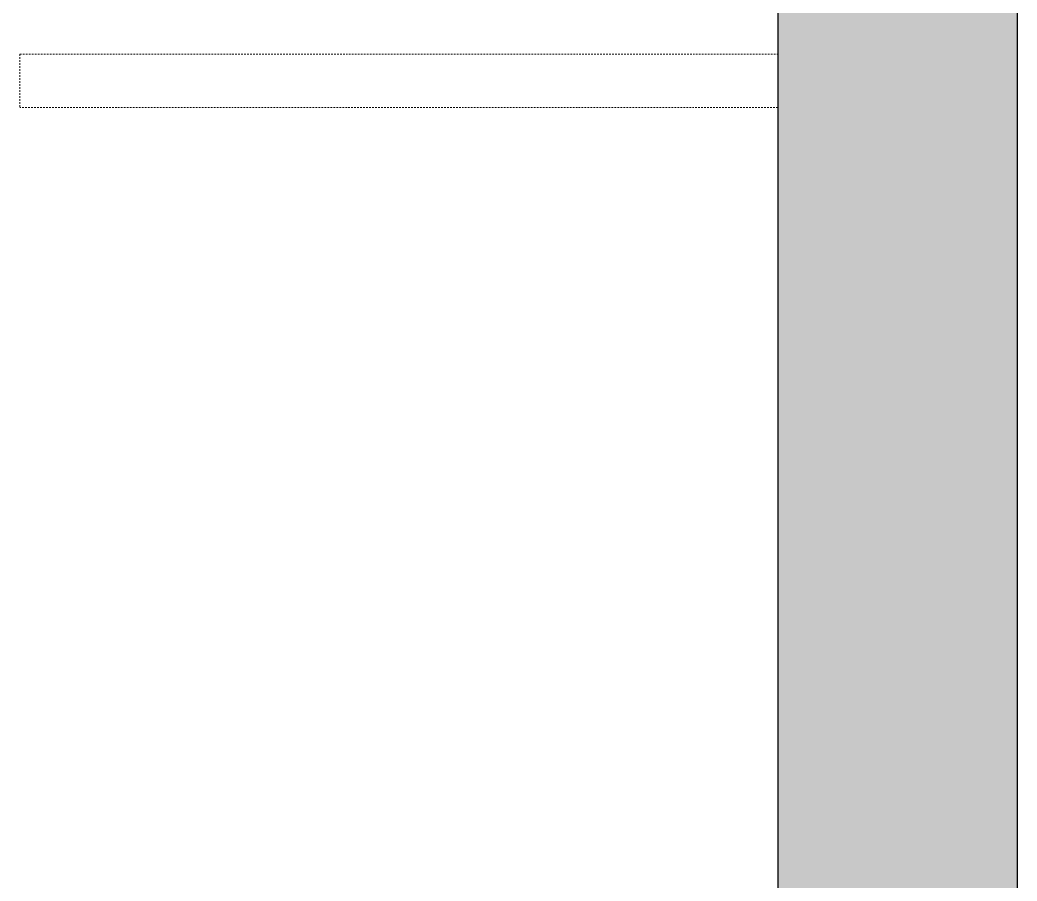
# Model space of a CAD drawing. Header units: inches. Extents: x -1176 to 1545, y -2552 to 978.
# Drawn here: x -829 to -754, y -516.5 to -451.8 of the extents above; entities that cross this region are included whole.
import ezdxf

# ---------------------------------------------------------------- set-up
doc = ezdxf.new("R2010")
doc.units = ezdxf.units.IN
doc.header["$MEASUREMENT"] = 0
doc.linetypes.add('Demolished', pattern=[0.1875, 0.125, -0.0625])
doc.layers.add('A-WALL', color=113, linetype='Continuous', lineweight=18)
doc.layers.add('A-WALL-PATT', color=111, linetype='Continuous', lineweight=18)

msp = doc.modelspace()

# ---------------------------------------------------------------- hatches: boundary and pattern name
at = {"layer": 'A-WALL-PATT'}
h = msp.add_hatch(color=250, dxfattribs=at)
h.paths.add_polyline_path([(-754.043, -1262.185), (-754.043, -1210.185), (-772.043, -1210.185), (-772.043, -1262.185), (-757.659, -1262.185)], flags=0)
h.paths.add_polyline_path([(-769.383, -1170.185), (-754.043, -1170.185), (-754.043, -1093.301), (-772.043, -1093.301), (-772.043, -1170.185)], flags=0)
h.paths.add_polyline_path([(-754.043, -1053.185), (-754.043, -1004.185), (-772.043, -1004.185), (-772.043, -1053.185), (-757.659, -1053.185)], flags=0)
h.paths.add_polyline_path([(-757.659, -962.185), (-754.043, -962.185), (-754.043, -860.185), (-772.043, -860.185), (-772.043, -962.185)], flags=0)
h.paths.add_polyline_path([(-757.659, -818.185), (-754.043, -818.185), (-754.043, -716.185), (-772.043, -716.185), (-772.043, -818.185), (-769.383, -818.185)], flags=0)
h.paths.add_polyline_path([(-772.043, -674.185), (-754.043, -674.185), (-754.043, -572.185), (-772.043, -572.185), (-772.043, -666.246)], flags=0)
h.paths.add_polyline_path([(-772.043, -530.185), (-754.043, -530.185), (-754.043, -428.185), (-772.043, -428.185), (-772.043, -529.765)], flags=0)
h.paths.add_polyline_path([(-769.383, -386.185), (-754.043, -386.185), (-754.043, -278.185), (-772.043, -278.185), (-772.043, -386.185)], flags=0)
h.paths.add_polyline_path([(-757.659, -236.185), (-754.043, -236.185), (-754.043, -122.495), (-772.043, -122.495), (-772.043, -236.185)], flags=0)
h.paths.add_polyline_path([(-772.043, -80.495), (-754.043, -80.495), (-754.043, 16.255), (-772.043, 16.255), (-772.043, -72.626)], flags=0)

# ---------------------------------------------------------------- linework, layer by layer
at = {"layer": 'A-WALL', "color": 8, "lineweight": 30}
for p, q in [((-772.043, -428.185), (-772.043, -530.185)), ((-754.043, -428.185), (-754.043, -530.185))]:
    msp.add_line(p, q, dxfattribs=at)
at = {"layer": 'A-WALL', "color": 7, "linetype": 'Demolished', "lineweight": 9}
for p, q in [((-829.043, -454.343), (-772.043, -454.343)), ((-829.043, -454.343), (-829.043, -458.343)), ((-772.043, -458.343), (-829.043, -458.343))]:
    msp.add_line(p, q, dxfattribs=at)

doc.saveas('drawing.dxf')
